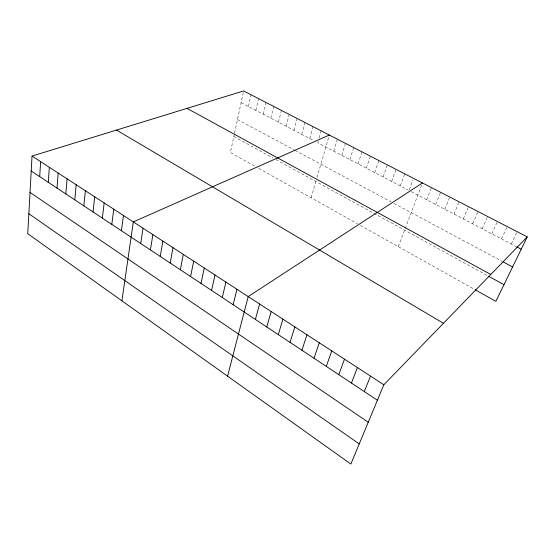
<?xml version="1.0" encoding="UTF-8"?>
<svg xmlns="http://www.w3.org/2000/svg" width="555" height="555" viewBox="0 0 555 555"><rect width="100%" height="100%" fill="white"/><g stroke="black" fill="none" stroke-linecap="round" stroke-linejoin="round"><path stroke-width="0.42" stroke-dasharray="2.77 2.08" d="M234.376 133.97L230.394 152.521L255.161 166.41M234.557 133.124L243.617 90.951M248.432 106.477L251.02 94.759M255.827 110.348L258.498 98.61M263.299 114.261L266.053 102.495M270.847 118.208L273.684 106.421M278.471 122.197L281.392 110.389M286.165 126.221L289.176 114.392M293.942 130.293L297.043 118.437M301.802 134.4L304.986 122.523M309.739 138.556L313.013 126.658M318.202 141.157L317.751 142.746L408.32 190.136M319.104 137.98L321.123 130.827M311.105 197.774L315.837 181.478M316.967 177.579L329.316 135.045M333.798 151.14L337.357 139.18M341.818 155.338L345.474 143.356M349.921 159.576L353.674 147.575M358.107 163.864L361.964 151.841M366.383 168.193L370.338 156.149M374.736 172.563L378.794 160.499M383.179 176.983L387.341 164.897M391.712 181.443L395.986 169.344M400.335 185.953L404.713 173.833M409.347 189.706L412.934 179.993M398.33 246.67L422.147 183.774M426.746 199.772L431.471 187.604M435.744 204.483L440.58 192.287M444.833 209.235L449.793 197.025M454.025 214.043L459.103 201.819M463.314 218.906L468.517 206.661M472.7 223.818L478.035 211.559M482.198 228.785L487.658 216.512M491.799 233.808L497.391 221.514M501.505 238.886L507.228 226.579M511.321 244.02L517.184 231.699M241.106 102.647L314.109 140.838M411.248 191.662L515.9 246.42M237.478 119.54L294.393 150.037M295.094 150.412L391.199 201.909M394.022 203.421L502.143 261.356M233.835 136.495L272.998 157.974M275.981 159.611L487.928 275.877M258.762 168.422L357.503 223.783M360.417 225.413L474.469 289.356"/><path stroke-width="0.83" d="M32.037 156.066L27.75 233.704L350.85 464.049L383.845 384.761L527.25 236.881L243.617 90.951L32.037 156.066L383.845 384.761M39.696 176.629L40.633 161.651M48.292 182.317L49.34 167.312M56.998 188.083L58.164 173.049M65.83 193.931L67.106 178.87M74.772 199.855L76.181 184.76M83.847 205.856L85.373 190.74M93.039 211.948L94.697 196.803M102.363 218.122L104.153 202.943M111.812 224.38L113.74 209.179M121.399 230.727L123.467 215.5M121.906 300.831L133.325 221.91L329.316 135.045M140.692 243.499L143.037 228.223M150.391 249.916L152.889 234.626M160.228 256.431L162.872 241.12M170.205 263.035L173 247.703M180.32 269.737L183.282 254.384M190.587 276.536L193.709 261.162M201 283.425L204.289 268.037M211.559 290.425L215.021 275.016M222.277 297.522L225.913 282.1M233.155 304.723L236.971 289.287M227.571 376.158L248.196 296.585L422.452 182.963M255.397 319.444L259.594 303.987M266.768 326.978L271.159 311.508M278.312 334.623L282.911 319.146M290.036 342.379L294.837 326.902M301.941 350.26L306.957 334.776M314.026 358.266L319.264 342.782M326.305 366.397L331.772 350.906M338.779 374.653L344.475 359.168M351.447 383.047L357.385 367.563M364.323 391.566L370.511 376.089M527.25 236.881L495.865 301.351L475.17 289.752M516.663 246.815L521.242 249.216M502.879 261.752L512.605 266.962M187.028 108.364L490.793 274.475M488.657 276.272L503.982 284.68M116.501 130.071L443.466 323.281M31.212 171.009L377.407 400.231M30.032 192.432L368.249 422.237M28.853 213.737L359.231 443.917"/></g></svg>
